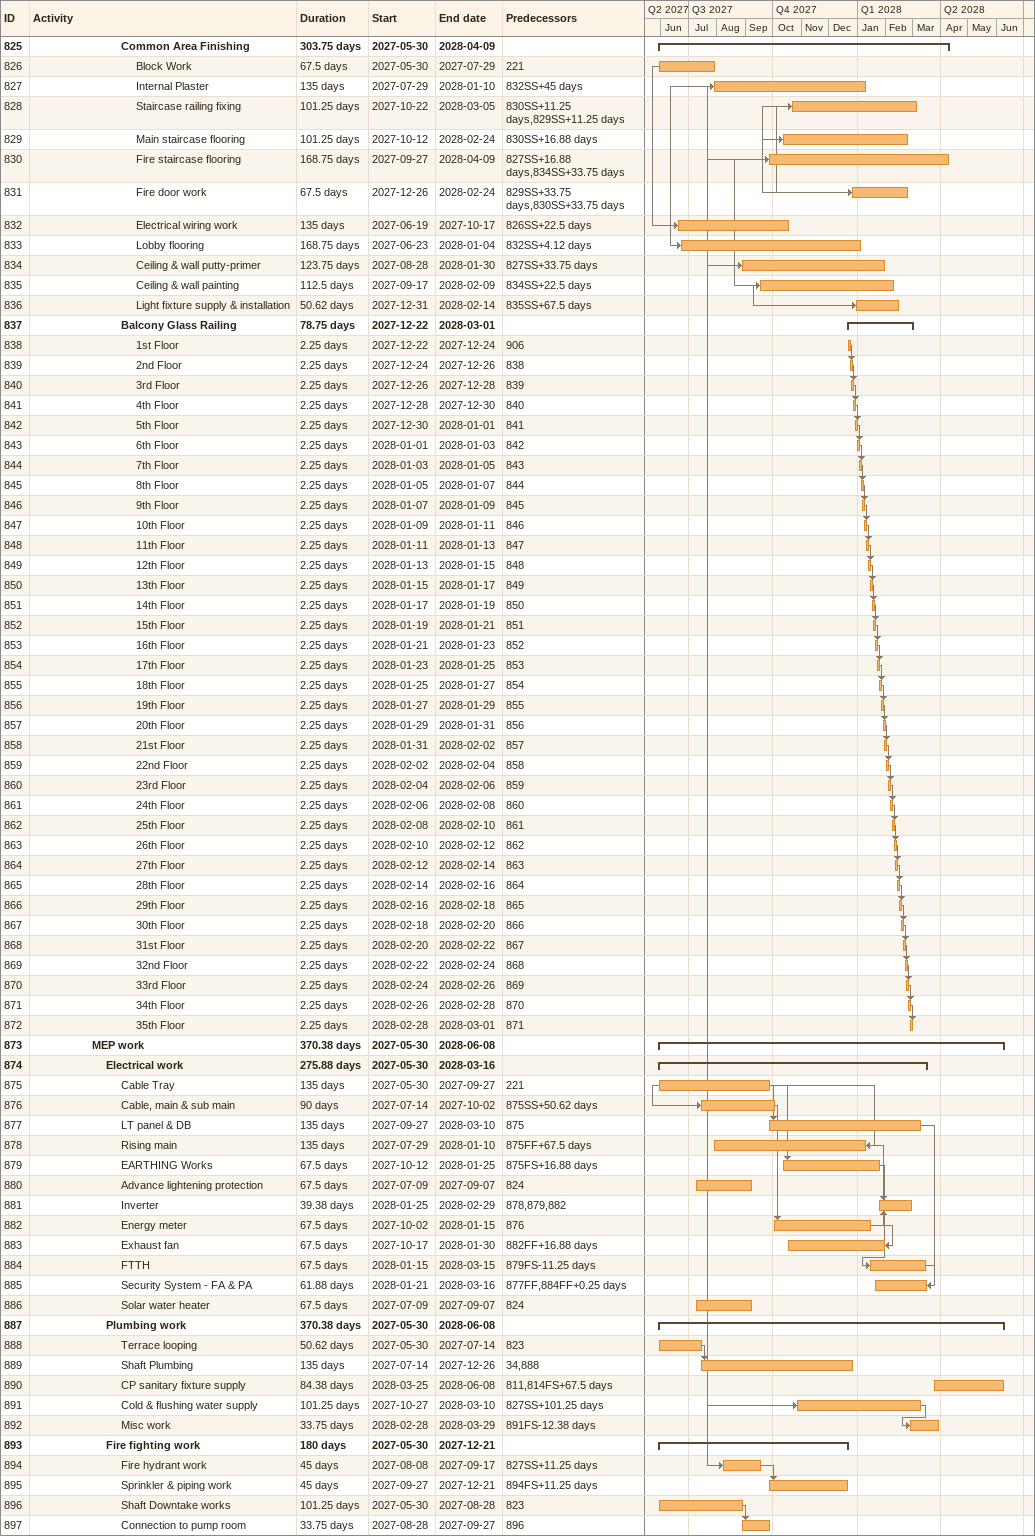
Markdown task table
| ID | Level | Task | Duration | Start | Finish | Predecessors |
|---|---|---|---|---|---|---|
| 825 | 7 | **Common Area Finishing** | 303.75d | 2027-05-30 | 2028-04-09 |  |
| 826 | 8 | Block Work | 67.5d | 2027-05-30 | 2027-07-29 | 221 |
| 827 | 8 | Internal Plaster | 135d | 2027-07-29 | 2028-01-10 | 832SS+45d |
| 828 | 8 | Staircase railing fixing | 101.25d | 2027-10-22 | 2028-03-05 | 830SS+11.25d, 829SS+11.25d |
| 829 | 8 | Main staircase flooring | 101.25d | 2027-10-12 | 2028-02-24 | 830SS+16.88d |
| 830 | 8 | Fire staircase flooring | 168.75d | 2027-09-27 | 2028-04-09 | 827SS+16.88d, 834SS+33.75d |
| 831 | 8 | Fire door work | 67.5d | 2027-12-26 | 2028-02-24 | 829SS+33.75d, 830SS+33.75d |
| 832 | 8 | Electrical wiring work | 135d | 2027-06-19 | 2027-10-17 | 826SS+22.5d |
| 833 | 8 | Lobby flooring | 168.75d | 2027-06-23 | 2028-01-04 | 832SS+4.12d |
| 834 | 8 | Ceiling & wall putty-primer | 123.75d | 2027-08-28 | 2028-01-30 | 827SS+33.75d |
| 835 | 8 | Ceiling & wall painting | 112.5d | 2027-09-17 | 2028-02-09 | 834SS+22.5d |
| 836 | 8 | Light fixture supply & installation | 50.62d | 2027-12-31 | 2028-02-14 | 835SS+67.5d |
| 837 | 7 | **Balcony Glass Railing** | 78.75d | 2027-12-22 | 2028-03-01 |  |
| 838 | 8 | 1st Floor | 2.25d | 2027-12-22 | 2027-12-24 | 906 |
| 839 | 8 | 2nd Floor | 2.25d | 2027-12-24 | 2027-12-26 | 838 |
| 840 | 8 | 3rd Floor | 2.25d | 2027-12-26 | 2027-12-28 | 839 |
| 841 | 8 | 4th Floor | 2.25d | 2027-12-28 | 2027-12-30 | 840 |
| 842 | 8 | 5th Floor | 2.25d | 2027-12-30 | 2028-01-01 | 841 |
| 843 | 8 | 6th Floor | 2.25d | 2028-01-01 | 2028-01-03 | 842 |
| 844 | 8 | 7th Floor | 2.25d | 2028-01-03 | 2028-01-05 | 843 |
| 845 | 8 | 8th Floor | 2.25d | 2028-01-05 | 2028-01-07 | 844 |
| 846 | 8 | 9th Floor | 2.25d | 2028-01-07 | 2028-01-09 | 845 |
| 847 | 8 | 10th Floor | 2.25d | 2028-01-09 | 2028-01-11 | 846 |
| 848 | 8 | 11th Floor | 2.25d | 2028-01-11 | 2028-01-13 | 847 |
| 849 | 8 | 12th Floor | 2.25d | 2028-01-13 | 2028-01-15 | 848 |
| 850 | 8 | 13th Floor | 2.25d | 2028-01-15 | 2028-01-17 | 849 |
| 851 | 8 | 14th Floor | 2.25d | 2028-01-17 | 2028-01-19 | 850 |
| 852 | 8 | 15th Floor | 2.25d | 2028-01-19 | 2028-01-21 | 851 |
| 853 | 8 | 16th Floor | 2.25d | 2028-01-21 | 2028-01-23 | 852 |
| 854 | 8 | 17th Floor | 2.25d | 2028-01-23 | 2028-01-25 | 853 |
| 855 | 8 | 18th Floor | 2.25d | 2028-01-25 | 2028-01-27 | 854 |
| 856 | 8 | 19th Floor | 2.25d | 2028-01-27 | 2028-01-29 | 855 |
| 857 | 8 | 20th Floor | 2.25d | 2028-01-29 | 2028-01-31 | 856 |
| 858 | 8 | 21st Floor | 2.25d | 2028-01-31 | 2028-02-02 | 857 |
| 859 | 8 | 22nd Floor | 2.25d | 2028-02-02 | 2028-02-04 | 858 |
| 860 | 8 | 23rd Floor | 2.25d | 2028-02-04 | 2028-02-06 | 859 |
| 861 | 8 | 24th Floor | 2.25d | 2028-02-06 | 2028-02-08 | 860 |
| 862 | 8 | 25th Floor | 2.25d | 2028-02-08 | 2028-02-10 | 861 |
| 863 | 8 | 26th Floor | 2.25d | 2028-02-10 | 2028-02-12 | 862 |
| 864 | 8 | 27th Floor | 2.25d | 2028-02-12 | 2028-02-14 | 863 |
| 865 | 8 | 28th Floor | 2.25d | 2028-02-14 | 2028-02-16 | 864 |
| 866 | 8 | 29th Floor | 2.25d | 2028-02-16 | 2028-02-18 | 865 |
| 867 | 8 | 30th Floor | 2.25d | 2028-02-18 | 2028-02-20 | 866 |
| 868 | 8 | 31st Floor | 2.25d | 2028-02-20 | 2028-02-22 | 867 |
| 869 | 8 | 32nd Floor | 2.25d | 2028-02-22 | 2028-02-24 | 868 |
| 870 | 8 | 33rd Floor | 2.25d | 2028-02-24 | 2028-02-26 | 869 |
| 871 | 8 | 34th Floor | 2.25d | 2028-02-26 | 2028-02-28 | 870 |
| 872 | 8 | 35th Floor | 2.25d | 2028-02-28 | 2028-03-01 | 871 |
| 873 | 5 | **MEP work** | 370.38d | 2027-05-30 | 2028-06-08 |  |
| 874 | 6 | **Electrical work** | 275.88d | 2027-05-30 | 2028-03-16 |  |
| 875 | 7 | Cable Tray | 135d | 2027-05-30 | 2027-09-27 | 221 |
| 876 | 7 | Cable, main & sub main | 90d | 2027-07-14 | 2027-10-02 | 875SS+50.62d |
| 877 | 7 | LT panel & DB | 135d | 2027-09-27 | 2028-03-10 | 875 |
| 878 | 7 | Rising main | 135d | 2027-07-29 | 2028-01-10 | 875FF+67.5d |
| 879 | 7 | EARTHING Works | 67.5d | 2027-10-12 | 2028-01-25 | 875FS+16.88d |
| 880 | 7 | Advance lightening protection | 67.5d | 2027-07-09 | 2027-09-07 | 824 |
| 881 | 7 | Inverter | 39.38d | 2028-01-25 | 2028-02-29 | 878, 879, 882 |
| 882 | 7 | Energy meter | 67.5d | 2027-10-02 | 2028-01-15 | 876 |
| 883 | 7 | Exhaust fan | 67.5d | 2027-10-17 | 2028-01-30 | 882FF+16.88d |
| 884 | 7 | FTTH | 67.5d | 2028-01-15 | 2028-03-15 | 879FS-11.25d |
| 885 | 7 | Security System - FA & PA | 61.88d | 2028-01-21 | 2028-03-16 | 877FF, 884FF+0.25d |
| 886 | 7 | Solar water heater | 67.5d | 2027-07-09 | 2027-09-07 | 824 |
| 887 | 6 | **Plumbing work** | 370.38d | 2027-05-30 | 2028-06-08 |  |
| 888 | 7 | Terrace looping | 50.62d | 2027-05-30 | 2027-07-14 | 823 |
| 889 | 7 | Shaft Plumbing | 135d | 2027-07-14 | 2027-12-26 | 34, 888 |
| 890 | 7 | CP sanitary fixture supply | 84.38d | 2028-03-25 | 2028-06-08 | 811, 814FS+67.5d |
| 891 | 7 | Cold & flushing water supply | 101.25d | 2027-10-27 | 2028-03-10 | 827SS+101.25d |
| 892 | 7 | Misc work | 33.75d | 2028-02-28 | 2028-03-29 | 891FS-12.38d |
| 893 | 6 | **Fire fighting work** | 180d | 2027-05-30 | 2027-12-21 |  |
| 894 | 7 | Fire hydrant work | 45d | 2027-08-08 | 2027-09-17 | 827SS+11.25d |
| 895 | 7 | Sprinkler & piping work | 45d | 2027-09-27 | 2027-12-21 | 894FS+11.25d |
| 896 | 7 | Shaft Downtake works | 101.25d | 2027-05-30 | 2027-08-28 | 823 |
| 897 | 7 | Connection to pump room | 33.75d | 2027-08-28 | 2027-09-27 | 896 |
